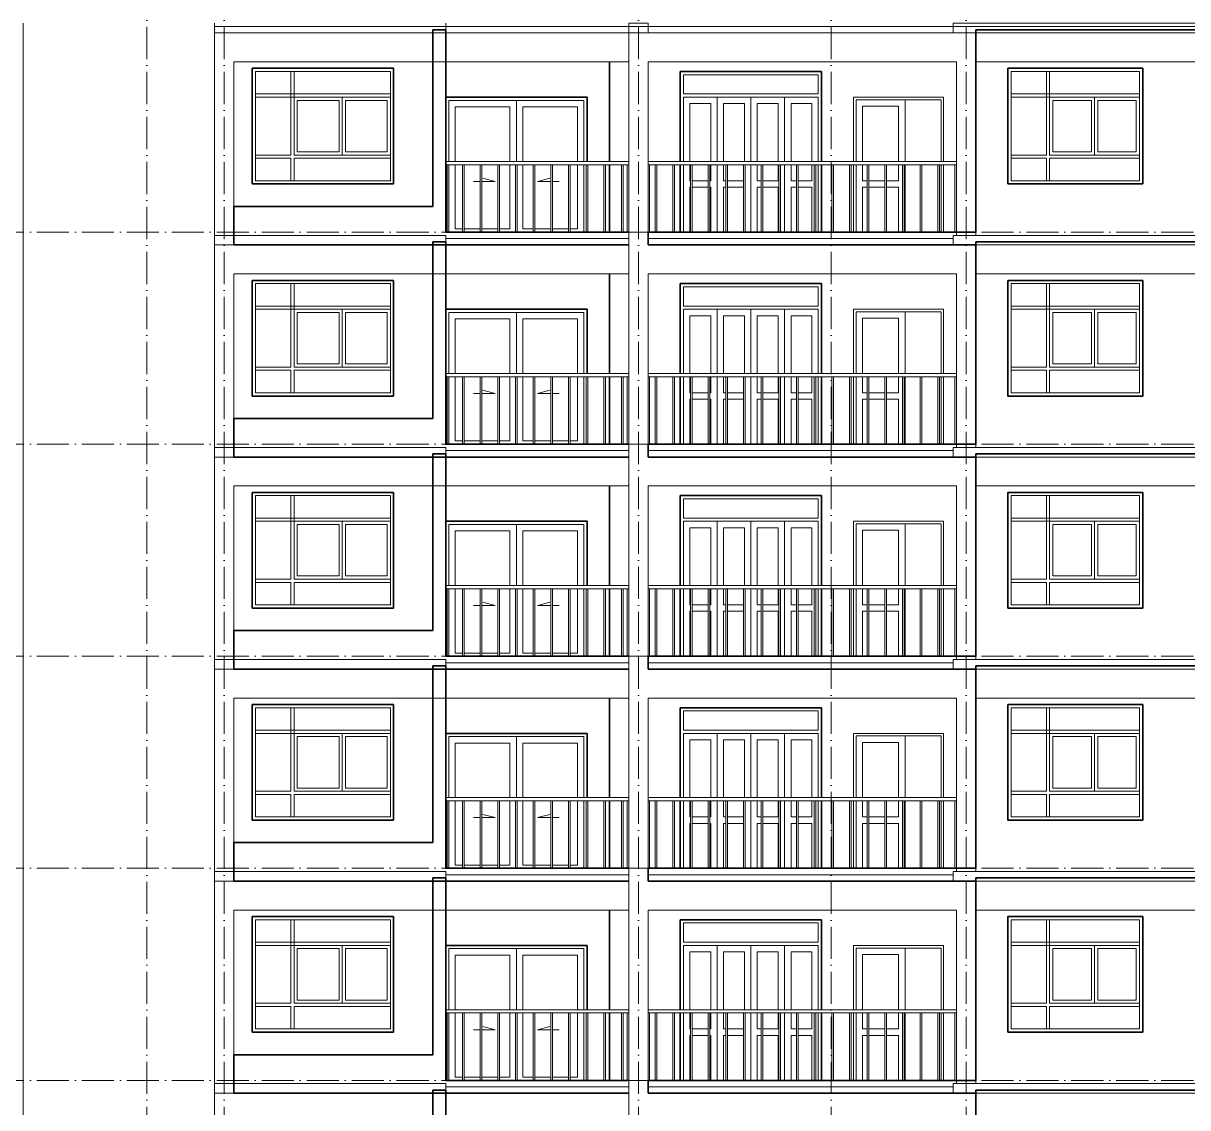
# Model space of a CAD drawing. Header units: millimetres. Extents: x -8482 to 130249, y -7482 to 93550.
# Drawn here: x 99436 to 117561, y 64375 to 81250 of the extents above; entities that cross this region are included whole.
import ezdxf

# ---------------------------------------------------------------- set-up
doc = ezdxf.new("R2010")
doc.units = ezdxf.units.MM
doc.linetypes.add('Grid Line', pattern=[14, 10, -2, 0, -2])
for name, color, linetype, lineweight in [('CUA', 31, 'Continuous', 9), ('NET CAT', 3, 'Continuous', 5), ('NET CATConcrete', 3, 'Continuous', 5), ('NET THAY 1', 41, 'Continuous', 5), ('NET THAY 2', 55, 'Continuous', 5), ('NET-THAY', 2, 'Continuous', 9), ('TRUC', 225, 'Continuous', 5)]:
    doc.layers.add(name, color=color, linetype=linetype, lineweight=lineweight)

# ---------------------------------------------------------------- blocks, each defined once
blk = doc.blocks.new('ALC1807-ASCENT PLAZA-TANG DIEN HINH-TANG 5_rvt-31-MẶT ĐỨNG TRỤC Q-A')
at = {"layer": 'NET-THAY', "color": 50, "lineweight": 35}
for p, q in [((-14650, 61900), (-14650, 64650)), ((-14650, 64650), (-14450, 64650)), ((-14450, 64650), (-14450, 61500)), ((-300, 64650), (-6200, 64650)), ((-6200, 64650), (-6200, 61500))]:
    blk.add_line(p, q, dxfattribs=at)
blk = doc.blocks.new('CUA LO GIA _LUA_ - CUA LO GIA _LUA_-78615-MẶT ĐỨNG TRỤC Q-A')
at = {"layer": 'CUA', "color": 90}
for p, q in [((-12250, 24000), (-14450, 24000)), ((-13350, 23950), (-14400, 23950)), ((-14400, 23000), (-14400, 23950)), ((-14400, 23950), (-14400, 23000)), ((-14400, 23950), (-12300, 23950)), ((-13350, 23950), (-13350, 23000)), ((-12300, 23000), (-12300, 23950)), ((-12250, 24000), (-12250, 23000)), ((-14300, 23850), (-14300, 23000)), ((-14300, 23850), (-13450, 23850)), ((-13450, 23000), (-13450, 23850)), ((-13250, 23850), (-12400, 23850)), ((-13250, 23850), (-13250, 23000)), ((-12400, 23000), (-12400, 23850)), ((-14400, 21900), (-14400, 22950)), ((-14400, 22950), (-14400, 21900)), ((-14300, 22950), (-14300, 21950)), ((-13450, 21950), (-13450, 22950)), ((-13250, 22950), (-13250, 21950)), ((-12400, 21950), (-12400, 22950)), ((-12300, 21900), (-12300, 22950)), ((-14018, 22689), (-13912, 22689)), ((-13887, 22689), (-13678, 22689)), ((-13678, 22689), (-13871, 22740)), ((-13022, 22689), (-12829, 22740)), ((-12812, 22689), (-13022, 22689)), ((-12682, 22689), (-12787, 22689)), ((-14300, 21950), (-14187, 21950)), ((-14162, 21950), (-13912, 21950)), ((-13887, 21950), (-13637, 21950)), ((-13612, 21950), (-13450, 21950)), ((-13250, 21950), (-13087, 21950)), ((-13062, 21950), (-12812, 21950)), ((-12787, 21950), (-12537, 21950)), ((-12512, 21950), (-12400, 21950))]:
    blk.add_line(p, q, dxfattribs=at)
blk = doc.blocks.new('X-PHONG NGU 2 - X-PHONG NGU 2_Recovery_ 3-60238-MẶT ĐỨNG TRỤC Q-A')
at = {"layer": 'CUA', "color": 90}
for p, q in [((-17460, 24450), (-17460, 22650)), ((-15260, 24450), (-17460, 24450)), ((-17410, 24400), (-15310, 24400)), ((-17410, 22700), (-17410, 24400)), ((-16810, 24400), (-16860, 24400)), ((-16860, 24400), (-16860, 23100)), ((-16810, 23100), (-16810, 24400)), ((-15310, 24400), (-15310, 22700)), ((-15260, 22650), (-15260, 24450)), ((-15310, 24050), (-17410, 24050)), ((-17410, 24050), (-17410, 24000)), ((-17410, 24000), (-15310, 24000)), ((-16060, 24000), (-16810, 24000)), ((-16810, 24000), (-16810, 23100)), ((-16760, 23150), (-16760, 23950)), ((-16760, 23950), (-16110, 23950)), ((-16110, 23950), (-16110, 23150)), ((-16060, 23100), (-16060, 24000)), ((-16010, 23950), (-15360, 23950)), ((-16010, 23150), (-16010, 23950)), ((-15360, 23950), (-15360, 23150)), ((-15310, 24000), (-15310, 24050)), ((-16860, 23100), (-17410, 23100)), ((-17410, 23100), (-17410, 23050)), ((-17410, 23050), (-16860, 23050)), ((-16860, 23050), (-16860, 22700)), ((-15310, 23100), (-16810, 23100)), ((-16810, 23100), (-16060, 23100)), ((-16810, 22700), (-16810, 23050)), ((-16810, 23050), (-15310, 23050)), ((-16110, 23150), (-16760, 23150)), ((-15360, 23150), (-16010, 23150)), ((-15310, 23050), (-15310, 23100)), ((-15310, 22700), (-17410, 22700)), ((-16860, 22700), (-16810, 22700)), ((-17460, 22650), (-15260, 22650))]:
    blk.add_line(p, q, dxfattribs=at)
blk = doc.blocks.new('Railing - 25mm-77671-MẶT ĐỨNG TRỤC Q-A')
at = {"layer": 'NET THAY 2', "color": 90, "lineweight": 9}
for p, q in [((-11712, 21900), (-11712, 22950)), ((-11687, 21900), (-11687, 22950))]:
    blk.add_line(p, q, dxfattribs=at)
blk = doc.blocks.new('Railing - 25mm-V415-MẶT ĐỨNG TRỤC Q-A')
at = {"layer": 'NET THAY 2', "color": 90, "lineweight": 9}
blk.add_line((-11625, 21900), (-11625, 22950), dxfattribs=at)
blk = doc.blocks.new('Railing - 25mm-V416-MẶT ĐỨNG TRỤC Q-A')
at = {"layer": 'NET THAY 2', "color": 90, "lineweight": 9}
blk.add_line((-14425, 21900), (-14425, 22950), dxfattribs=at)
blk = doc.blocks.new('Railing - Railing-V467-MẶT ĐỨNG TRỤC Q-A')
for name, p in [('Railing - 25mm-V416-MẶT ĐỨNG TRỤC Q-A', (0, 3300)), ('Railing - 25mm-77671-MẶT ĐỨNG TRỤC Q-A', (-2475, 3300)), ('Railing - 25mm-77671-MẶT ĐỨNG TRỤC Q-A', (-2200, 3300)), ('Railing - 25mm-77671-MẶT ĐỨNG TRỤC Q-A', (-1925, 3300)), ('Railing - 25mm-77671-MẶT ĐỨNG TRỤC Q-A', (-1650, 3300)), ('Railing - 25mm-77671-MẶT ĐỨNG TRỤC Q-A', (-1375, 3300)), ('Railing - 25mm-77671-MẶT ĐỨNG TRỤC Q-A', (-1100, 3300)), ('Railing - 25mm-77671-MẶT ĐỨNG TRỤC Q-A', (-825, 3300)), ('Railing - 25mm-77671-MẶT ĐỨNG TRỤC Q-A', (-550, 3300)), ('Railing - 25mm-77671-MẶT ĐỨNG TRỤC Q-A', (-275, 3300)), ('Railing - 25mm-77671-MẶT ĐỨNG TRỤC Q-A', (0, 3300)), ('Railing - 25mm-V415-MẶT ĐỨNG TRỤC Q-A', (0, 3300))]:
    blk.add_blockref(name, p)
blk = doc.blocks.new('Top Rail Type - Top Rail_Internal_-4663-MẶT ĐỨNG TRỤC Q-A')
at = {"layer": 'NET THAY 1', "color": 90, "lineweight": 9}
for p, q in [((-11600, 23000), (-14450, 23000)), ((-11600, 22950), (-14450, 22950))]:
    blk.add_line(p, q, dxfattribs=at)
blk = doc.blocks.new('CUA SAN PHOI LUA - CUA SAN PHOI LUA-211563-MẶT ĐỨNG TRỤC Q-A')
at = {"layer": 'CUA', "color": 90}
for p, q in [((-8100, 24000), (-8100, 23000)), ((-6700, 24000), (-8100, 24000)), ((-8060, 23000), (-8060, 23960)), ((-8060, 23960), (-6740, 23960)), ((-7300, 23960), (-7300, 23000)), ((-6740, 23000), (-6740, 23960)), ((-6700, 23000), (-6700, 24000)), ((-7960, 23860), (-7960, 23000)), ((-7960, 23860), (-7400, 23860)), ((-7400, 23000), (-7400, 23860)), ((-8100, 22950), (-8100, 21900)), ((-8060, 21900), (-8060, 22950)), ((-7960, 22950), (-7960, 22700)), ((-7400, 22700), (-7400, 22950)), ((-7300, 22950), (-7300, 21900)), ((-6740, 21900), (-6740, 22950)), ((-6700, 21900), (-6700, 22950)), ((-7960, 22700), (-7887, 22700)), ((-7862, 22700), (-7612, 22700)), ((-7587, 22700), (-7400, 22700)), ((-7887, 22600), (-7960, 22600)), ((-7960, 22600), (-7960, 21900)), ((-7612, 22600), (-7862, 22600)), ((-7400, 22600), (-7587, 22600)), ((-7400, 21900), (-7400, 22600))]:
    blk.add_line(p, q, dxfattribs=at)
blk = doc.blocks.new('CUA LO GIA - CUA LO GIA-215452-MẶT ĐỨNG TRỤC Q-A')
at = {"layer": 'CUA', "color": 90}
for p, q in [((-8600, 24400), (-10800, 24400)), ((-10800, 23000), (-10800, 24400)), ((-10750, 24350), (-10750, 24050)), ((-10750, 24350), (-8650, 24350)), ((-8650, 24050), (-8650, 24350)), ((-8600, 24400), (-8600, 23000)), ((-8650, 24050), (-10750, 24050)), ((-10750, 24000), (-8650, 24000)), ((-10750, 24000), (-10750, 23000)), ((-10225, 23000), (-10225, 24000)), ((-9700, 24000), (-10225, 24000)), ((-9700, 24000), (-9700, 23000)), ((-9175, 24000), (-9700, 24000)), ((-9700, 23000), (-9700, 24000)), ((-9175, 24000), (-9175, 23000)), ((-8650, 23000), (-8650, 24000)), ((-10650, 23900), (-10650, 23000)), ((-10650, 23900), (-10325, 23900)), ((-10325, 23000), (-10325, 23900)), ((-10125, 23900), (-9800, 23900)), ((-10125, 23900), (-10125, 23000)), ((-9800, 23000), (-9800, 23900)), ((-9600, 23900), (-9600, 23000)), ((-9600, 23900), (-9275, 23900)), ((-9275, 23000), (-9275, 23900)), ((-9075, 23900), (-8750, 23900)), ((-9075, 23900), (-9075, 23000)), ((-8750, 23000), (-8750, 23900)), ((-10800, 21900), (-10800, 22950)), ((-10750, 22950), (-10750, 21900)), ((-10650, 22950), (-10650, 22700)), ((-10325, 22700), (-10325, 22950)), ((-10225, 21900), (-10225, 22950)), ((-10125, 22950), (-10125, 22700)), ((-9700, 22950), (-9700, 21900)), ((-9700, 21900), (-9700, 22950)), ((-9600, 22950), (-9600, 22700)), ((-9275, 22700), (-9275, 22950)), ((-9175, 22950), (-9175, 21900)), ((-9075, 22950), (-9075, 22700)), ((-8750, 22700), (-8750, 22950)), ((-8650, 21900), (-8650, 22950)), ((-8600, 22950), (-8600, 21900)), ((-10650, 22700), (-10637, 22700)), ((-10612, 22700), (-10362, 22700)), ((-10337, 22700), (-10325, 22700)), ((-10125, 22700), (-10087, 22700)), ((-10062, 22700), (-9812, 22700)), ((-9600, 22700), (-9537, 22700)), ((-9512, 22700), (-9275, 22700)), ((-9075, 22700), (-8987, 22700)), ((-8962, 22700), (-8750, 22700)), ((-10637, 22600), (-10650, 22600)), ((-10650, 22600), (-10650, 21900)), ((-10362, 22600), (-10612, 22600)), ((-10325, 22600), (-10337, 22600)), ((-10325, 21900), (-10325, 22600)), ((-10125, 22600), (-10125, 21900)), ((-10087, 22600), (-10125, 22600)), ((-9812, 22600), (-10062, 22600)), ((-9537, 22600), (-9600, 22600)), ((-9600, 22600), (-9600, 21900)), ((-9275, 22600), (-9512, 22600)), ((-9275, 21900), (-9275, 22600)), ((-9075, 22600), (-9075, 21900)), ((-8987, 22600), (-9075, 22600)), ((-8750, 22600), (-8962, 22600)), ((-8750, 21900), (-8750, 22600))]:
    blk.add_line(p, q, dxfattribs=at)
blk = doc.blocks.new('X-PHONG NGU 2 - X-PHONG NGU 2_Recovery_-60158-MẶT ĐỨNG TRỤC Q-A')
at = {"layer": 'CUA', "color": 90}
for p, q in [((-35500, 24450), (-35500, 22650)), ((-33400, 24450), (-35500, 24450)), ((-35450, 24400), (-33450, 24400)), ((-35450, 22700), (-35450, 24400)), ((-34850, 24400), (-34900, 24400)), ((-34900, 24400), (-34900, 23100)), ((-34850, 23100), (-34850, 24400)), ((-33450, 24400), (-33450, 22700)), ((-33400, 22650), (-33400, 24450)), ((-33450, 24050), (-35450, 24050)), ((-35450, 24050), (-35450, 24000)), ((-35450, 24000), (-33450, 24000)), ((-34150, 24000), (-34850, 24000)), ((-34850, 24000), (-34850, 23100)), ((-34800, 23150), (-34800, 23950)), ((-34800, 23950), (-34200, 23950)), ((-34200, 23950), (-34200, 23150)), ((-34150, 23100), (-34150, 24000)), ((-34100, 23950), (-33500, 23950)), ((-34100, 23150), (-34100, 23950)), ((-33500, 23950), (-33500, 23150)), ((-33450, 24000), (-33450, 24050)), ((-34900, 23100), (-35450, 23100)), ((-35450, 23100), (-35450, 23050)), ((-35450, 23050), (-34900, 23050)), ((-34900, 23050), (-34900, 22700)), ((-33450, 23100), (-34850, 23100)), ((-34850, 23100), (-34150, 23100)), ((-34850, 22700), (-34850, 23050)), ((-34850, 23050), (-33450, 23050)), ((-34200, 23150), (-34800, 23150)), ((-33500, 23150), (-34100, 23150)), ((-33450, 23050), (-33450, 23100)), ((-33450, 22700), (-35450, 22700)), ((-34900, 22700), (-34850, 22700)), ((-35500, 22650), (-33400, 22650))]:
    blk.add_line(p, q, dxfattribs=at)
blk = doc.blocks.new('Railing - 25mm-V417-MẶT ĐỨNG TRỤC Q-A')
at = {"layer": 'NET THAY 2', "color": 90, "lineweight": 9}
for p, q in [((-11187, 21900), (-11187, 22950)), ((-11162, 22950), (-11162, 21900))]:
    blk.add_line(p, q, dxfattribs=at)
blk = doc.blocks.new('Railing - 25mm-V418-MẶT ĐỨNG TRỤC Q-A')
at = {"layer": 'NET THAY 2', "color": 90, "lineweight": 9}
blk.add_line((-11275, 22950), (-11275, 21900), dxfattribs=at)
blk = doc.blocks.new('Railing - 25mm-V419-MẶT ĐỨNG TRỤC Q-A')
at = {"layer": 'NET THAY 2', "color": 90, "lineweight": 9}
blk.add_line((-6525, 21900), (-6525, 22950), dxfattribs=at)
blk = doc.blocks.new('Railing - Railing-V470-MẶT ĐỨNG TRỤC Q-A')
for name, p in [('Railing - 25mm-V418-MẶT ĐỨNG TRỤC Q-A', (0, 3300)), ('Railing - 25mm-V417-MẶT ĐỨNG TRỤC Q-A', (0, 3300)), ('Railing - 25mm-V417-MẶT ĐỨNG TRỤC Q-A', (275, 3300)), ('Railing - 25mm-V417-MẶT ĐỨNG TRỤC Q-A', (550, 3300)), ('Railing - 25mm-V417-MẶT ĐỨNG TRỤC Q-A', (825, 3300)), ('Railing - 25mm-V417-MẶT ĐỨNG TRỤC Q-A', (1100, 3300)), ('Railing - 25mm-V417-MẶT ĐỨNG TRỤC Q-A', (1375, 3300)), ('Railing - 25mm-V417-MẶT ĐỨNG TRỤC Q-A', (1650, 3300)), ('Railing - 25mm-V417-MẶT ĐỨNG TRỤC Q-A', (1925, 3300)), ('Railing - 25mm-V417-MẶT ĐỨNG TRỤC Q-A', (2200, 3300)), ('Railing - 25mm-V417-MẶT ĐỨNG TRỤC Q-A', (2475, 3300)), ('Railing - 25mm-V417-MẶT ĐỨNG TRỤC Q-A', (2750, 3300)), ('Railing - 25mm-V417-MẶT ĐỨNG TRỤC Q-A', (3025, 3300)), ('Railing - 25mm-V417-MẶT ĐỨNG TRỤC Q-A', (3300, 3300)), ('Railing - 25mm-V417-MẶT ĐỨNG TRỤC Q-A', (3575, 3300)), ('Railing - 25mm-V417-MẶT ĐỨNG TRỤC Q-A', (3850, 3300)), ('Railing - 25mm-V417-MẶT ĐỨNG TRỤC Q-A', (4125, 3300)), ('Railing - 25mm-V417-MẶT ĐỨNG TRỤC Q-A', (4400, 3300)), ('Railing - 25mm-V419-MẶT ĐỨNG TRỤC Q-A', (0, 3300))]:
    blk.add_blockref(name, p)
blk = doc.blocks.new('Top Rail Type - Top Rail_Internal_-215852-MẶT ĐỨNG TRỤC Q-A')
at = {"layer": 'NET THAY 1', "color": 90, "lineweight": 9}
for p, q in [((-6500, 23000), (-11300, 23000)), ((-11300, 22950), (-6500, 22950))]:
    blk.add_line(p, q, dxfattribs=at)
blk = doc.blocks.new('ALC1807-ASCENT PLAZA-TANG DIEN HINH-TANG 5_rvt-32-MẶT ĐỨNG TRỤC Q-A')
at = {"layer": 'NET-THAY', "color": 50, "lineweight": 35}
for p, q in [((-14650, 65200), (-14650, 67950)), ((-14650, 67950), (-14450, 67950)), ((-14450, 67950), (-14450, 64800)), ((-300, 67950), (-6200, 67950)), ((-6200, 67950), (-6200, 64800)), ((-11900, 67450), (-11900, 65900)), ((-17460, 65550), (-17460, 67350)), ((-17460, 67350), (-15260, 67350)), ((-15260, 67350), (-15260, 65550)), ((-10800, 67300), (-8600, 67300)), ((-10800, 65900), (-10800, 67300)), ((-8600, 67300), (-8600, 65900)), ((-5700, 65550), (-5700, 67350)), ((-5700, 67350), (-3600, 67350)), ((-3600, 67350), (-3600, 65550)), ((-14450, 66900), (-12250, 66900)), ((-12250, 66900), (-12250, 65900)), ((-11900, 65850), (-11900, 64800)), ((-10800, 64800), (-10800, 65850)), ((-8600, 65850), (-8600, 64800)), ((-15260, 65550), (-17460, 65550)), ((-3600, 65550), (-5700, 65550)), ((-14650, 65200), (-17750, 65200)), ((-17750, 65200), (-17750, 64600)), ((-11600, 64800), (-14450, 64800)), ((-6200, 64800), (-11300, 64800)), ((-11300, 64800), (-11300, 64600)), ((-17750, 64600), (-14550, 64600)), ((-14550, 64600), (-11600, 64600)), ((-11300, 64600), (-6200, 64600)), ((-6200, 64650), (-300, 64650)), ((-6200, 64600), (-6200, 64650))]:
    blk.add_line(p, q, dxfattribs=at)
at = {"color": 50, "lineweight": 35}
for name, p in [('X-PHONG NGU 2 - X-PHONG NGU 2_Recovery_ 3-60238-MẶT ĐỨNG TRỤC Q-A', (0, 42900)), ('CUA LO GIA - CUA LO GIA-215452-MẶT ĐỨNG TRỤC Q-A', (0, 42900)), ('X-PHONG NGU 2 - X-PHONG NGU 2_Recovery_-60158-MẶT ĐỨNG TRỤC Q-A', (29800, 42900)), ('CUA LO GIA _LUA_ - CUA LO GIA _LUA_-78615-MẶT ĐỨNG TRỤC Q-A', (0, 42900)), ('CUA SAN PHOI LUA - CUA SAN PHOI LUA-211563-MẶT ĐỨNG TRỤC Q-A', (0, 42900)), ('Top Rail Type - Top Rail_Internal_-4663-MẶT ĐỨNG TRỤC Q-A', (0, 42900)), ('Railing - Railing-V467-MẶT ĐỨNG TRỤC Q-A', (0, 39600)), ('Top Rail Type - Top Rail_Internal_-215852-MẶT ĐỨNG TRỤC Q-A', (0, 42900)), ('Railing - Railing-V470-MẶT ĐỨNG TRỤC Q-A', (0, 39600))]:
    blk.add_blockref(name, p, dxfattribs=at)
blk = doc.blocks.new('ALC1807-ASCENT PLAZA-TANG DIEN HINH-TANG 5_rvt-33-MẶT ĐỨNG TRỤC Q-A')
at = {"layer": 'NET-THAY', "color": 50, "lineweight": 35}
for p, q in [((-14650, 68500), (-14650, 71250)), ((-14650, 71250), (-14450, 71250)), ((-14450, 71250), (-14450, 68100)), ((-300, 71250), (-6200, 71250)), ((-6200, 71250), (-6200, 68100)), ((-11900, 70750), (-11900, 69200)), ((-17460, 68850), (-17460, 70650)), ((-17460, 70650), (-15260, 70650)), ((-15260, 70650), (-15260, 68850)), ((-10800, 70600), (-8600, 70600)), ((-10800, 69200), (-10800, 70600)), ((-8600, 70600), (-8600, 69200)), ((-5700, 68850), (-5700, 70650)), ((-5700, 70650), (-3600, 70650)), ((-3600, 70650), (-3600, 68850)), ((-14450, 70200), (-12250, 70200)), ((-12250, 70200), (-12250, 69200)), ((-11900, 69150), (-11900, 68100)), ((-10800, 68100), (-10800, 69150)), ((-8600, 69150), (-8600, 68100)), ((-15260, 68850), (-17460, 68850)), ((-3600, 68850), (-5700, 68850)), ((-14650, 68500), (-17750, 68500)), ((-17750, 68500), (-17750, 67900)), ((-11600, 68100), (-14450, 68100)), ((-6200, 68100), (-11300, 68100)), ((-11300, 68100), (-11300, 67900)), ((-17750, 67900), (-14550, 67900)), ((-14550, 67900), (-11600, 67900)), ((-11300, 67900), (-6200, 67900)), ((-6200, 67950), (-300, 67950)), ((-6200, 67900), (-6200, 67950))]:
    blk.add_line(p, q, dxfattribs=at)
at = {"color": 50, "lineweight": 35}
for name, p in [('X-PHONG NGU 2 - X-PHONG NGU 2_Recovery_ 3-60238-MẶT ĐỨNG TRỤC Q-A', (0, 46200)), ('CUA LO GIA - CUA LO GIA-215452-MẶT ĐỨNG TRỤC Q-A', (0, 46200)), ('X-PHONG NGU 2 - X-PHONG NGU 2_Recovery_-60158-MẶT ĐỨNG TRỤC Q-A', (29800, 46200)), ('CUA LO GIA _LUA_ - CUA LO GIA _LUA_-78615-MẶT ĐỨNG TRỤC Q-A', (0, 46200)), ('CUA SAN PHOI LUA - CUA SAN PHOI LUA-211563-MẶT ĐỨNG TRỤC Q-A', (0, 46200)), ('Top Rail Type - Top Rail_Internal_-4663-MẶT ĐỨNG TRỤC Q-A', (0, 46200)), ('Railing - Railing-V467-MẶT ĐỨNG TRỤC Q-A', (0, 42900)), ('Top Rail Type - Top Rail_Internal_-215852-MẶT ĐỨNG TRỤC Q-A', (0, 46200)), ('Railing - Railing-V470-MẶT ĐỨNG TRỤC Q-A', (0, 42900))]:
    blk.add_blockref(name, p, dxfattribs=at)
blk = doc.blocks.new('ALC1807-ASCENT PLAZA-TANG DIEN HINH-TANG 5_rvt-34-MẶT ĐỨNG TRỤC Q-A')
at = {"layer": 'NET-THAY', "color": 50, "lineweight": 35}
for p, q in [((-14650, 71800), (-14650, 74550)), ((-14650, 74550), (-14450, 74550)), ((-14450, 74550), (-14450, 71400)), ((-300, 74550), (-6200, 74550)), ((-6200, 74550), (-6200, 71400)), ((-17460, 72150), (-17460, 73950)), ((-17460, 73950), (-15260, 73950)), ((-15260, 73950), (-15260, 72150)), ((-11900, 74050), (-11900, 72500)), ((-5700, 72150), (-5700, 73950)), ((-5700, 73950), (-3600, 73950)), ((-3600, 73950), (-3600, 72150)), ((-10800, 73900), (-8600, 73900)), ((-10800, 72500), (-10800, 73900)), ((-8600, 73900), (-8600, 72500)), ((-14450, 73500), (-12250, 73500)), ((-12250, 73500), (-12250, 72500)), ((-11900, 72450), (-11900, 71400)), ((-10800, 71400), (-10800, 72450)), ((-8600, 72450), (-8600, 71400)), ((-15260, 72150), (-17460, 72150)), ((-3600, 72150), (-5700, 72150)), ((-14650, 71800), (-17750, 71800)), ((-17750, 71800), (-17750, 71200)), ((-11600, 71400), (-14450, 71400)), ((-6200, 71400), (-11300, 71400)), ((-11300, 71400), (-11300, 71200)), ((-6200, 71250), (-300, 71250)), ((-6200, 71200), (-6200, 71250)), ((-17750, 71200), (-14550, 71200)), ((-14550, 71200), (-11600, 71200)), ((-11300, 71200), (-6200, 71200))]:
    blk.add_line(p, q, dxfattribs=at)
at = {"color": 50, "lineweight": 35}
for name, p in [('X-PHONG NGU 2 - X-PHONG NGU 2_Recovery_ 3-60238-MẶT ĐỨNG TRỤC Q-A', (0, 49500)), ('X-PHONG NGU 2 - X-PHONG NGU 2_Recovery_-60158-MẶT ĐỨNG TRỤC Q-A', (29800, 49500)), ('CUA LO GIA - CUA LO GIA-215452-MẶT ĐỨNG TRỤC Q-A', (0, 49500)), ('CUA LO GIA _LUA_ - CUA LO GIA _LUA_-78615-MẶT ĐỨNG TRỤC Q-A', (0, 49500)), ('CUA SAN PHOI LUA - CUA SAN PHOI LUA-211563-MẶT ĐỨNG TRỤC Q-A', (0, 49500)), ('Top Rail Type - Top Rail_Internal_-4663-MẶT ĐỨNG TRỤC Q-A', (0, 49500)), ('Top Rail Type - Top Rail_Internal_-215852-MẶT ĐỨNG TRỤC Q-A', (0, 49500)), ('Railing - Railing-V467-MẶT ĐỨNG TRỤC Q-A', (0, 46200)), ('Railing - Railing-V470-MẶT ĐỨNG TRỤC Q-A', (0, 46200))]:
    blk.add_blockref(name, p, dxfattribs=at)
blk = doc.blocks.new('ALC1807-ASCENT PLAZA-TANG DIEN HINH-TANG 5_rvt-35-MẶT ĐỨNG TRỤC Q-A')
at = {"layer": 'NET-THAY', "color": 50, "lineweight": 35}
for p, q in [((-14650, 75100), (-14650, 77850)), ((-14650, 77850), (-14450, 77850)), ((-14450, 77850), (-14450, 74700)), ((-300, 77850), (-6200, 77850)), ((-6200, 77850), (-6200, 74700)), ((-17460, 75450), (-17460, 77250)), ((-17460, 77250), (-15260, 77250)), ((-15260, 77250), (-15260, 75450)), ((-11900, 77350), (-11900, 75800)), ((-5700, 75450), (-5700, 77250)), ((-5700, 77250), (-3600, 77250)), ((-3600, 77250), (-3600, 75450)), ((-10800, 77200), (-8600, 77200)), ((-10800, 75800), (-10800, 77200)), ((-8600, 77200), (-8600, 75800)), ((-14450, 76800), (-12250, 76800)), ((-12250, 76800), (-12250, 75800)), ((-11900, 75750), (-11900, 74700)), ((-10800, 74700), (-10800, 75750)), ((-8600, 75750), (-8600, 74700)), ((-15260, 75450), (-17460, 75450)), ((-3600, 75450), (-5700, 75450)), ((-14650, 75100), (-17750, 75100)), ((-17750, 75100), (-17750, 74500)), ((-11600, 74700), (-14450, 74700)), ((-6200, 74700), (-11300, 74700)), ((-11300, 74700), (-11300, 74500)), ((-17750, 74500), (-14550, 74500)), ((-14550, 74500), (-11600, 74500)), ((-11300, 74500), (-6200, 74500)), ((-6200, 74550), (-300, 74550)), ((-6200, 74500), (-6200, 74550))]:
    blk.add_line(p, q, dxfattribs=at)
at = {"color": 50, "lineweight": 35}
for name, p in [('X-PHONG NGU 2 - X-PHONG NGU 2_Recovery_ 3-60238-MẶT ĐỨNG TRỤC Q-A', (0, 52800)), ('X-PHONG NGU 2 - X-PHONG NGU 2_Recovery_-60158-MẶT ĐỨNG TRỤC Q-A', (29800, 52800)), ('CUA LO GIA - CUA LO GIA-215452-MẶT ĐỨNG TRỤC Q-A', (0, 52800)), ('CUA LO GIA _LUA_ - CUA LO GIA _LUA_-78615-MẶT ĐỨNG TRỤC Q-A', (0, 52800)), ('CUA SAN PHOI LUA - CUA SAN PHOI LUA-211563-MẶT ĐỨNG TRỤC Q-A', (0, 52800)), ('Top Rail Type - Top Rail_Internal_-4663-MẶT ĐỨNG TRỤC Q-A', (0, 52800)), ('Top Rail Type - Top Rail_Internal_-215852-MẶT ĐỨNG TRỤC Q-A', (0, 52800)), ('Railing - Railing-V467-MẶT ĐỨNG TRỤC Q-A', (0, 49500)), ('Railing - Railing-V470-MẶT ĐỨNG TRỤC Q-A', (0, 49500))]:
    blk.add_blockref(name, p, dxfattribs=at)
blk = doc.blocks.new('ALC1807-ASCENT PLAZA-TANG DIEN HINH-TANG 5_rvt-36-MẶT ĐỨNG TRỤC Q-A')
at = {"layer": 'NET-THAY', "color": 50, "lineweight": 35}
for p, q in [((-14650, 78400), (-14650, 81150)), ((-14650, 81150), (-14450, 81150)), ((-14450, 81150), (-14450, 78000)), ((-300, 81150), (-6200, 81150)), ((-6200, 81150), (-6200, 78000)), ((-17460, 78750), (-17460, 80550)), ((-17460, 80550), (-15260, 80550)), ((-15260, 80550), (-15260, 78750)), ((-11900, 80650), (-11900, 79100)), ((-10800, 80500), (-8600, 80500)), ((-10800, 79100), (-10800, 80500)), ((-8600, 80500), (-8600, 79100)), ((-5700, 78750), (-5700, 80550)), ((-5700, 80550), (-3600, 80550)), ((-3600, 80550), (-3600, 78750)), ((-14450, 80100), (-12250, 80100)), ((-12250, 80100), (-12250, 79100)), ((-11900, 79050), (-11900, 78000)), ((-10800, 78000), (-10800, 79050)), ((-8600, 79050), (-8600, 78000)), ((-15260, 78750), (-17460, 78750)), ((-3600, 78750), (-5700, 78750)), ((-14650, 78400), (-17750, 78400)), ((-17750, 78400), (-17750, 77800)), ((-11600, 78000), (-14450, 78000)), ((-6200, 78000), (-11300, 78000)), ((-11300, 78000), (-11300, 77800)), ((-17750, 77800), (-14550, 77800)), ((-14550, 77800), (-11600, 77800)), ((-11300, 77800), (-6200, 77800)), ((-6200, 77850), (-300, 77850)), ((-6200, 77800), (-6200, 77850))]:
    blk.add_line(p, q, dxfattribs=at)
at = {"color": 50, "lineweight": 35}
for name, p in [('X-PHONG NGU 2 - X-PHONG NGU 2_Recovery_ 3-60238-MẶT ĐỨNG TRỤC Q-A', (0, 56100)), ('CUA LO GIA - CUA LO GIA-215452-MẶT ĐỨNG TRỤC Q-A', (0, 56100)), ('X-PHONG NGU 2 - X-PHONG NGU 2_Recovery_-60158-MẶT ĐỨNG TRỤC Q-A', (29800, 56100)), ('CUA LO GIA _LUA_ - CUA LO GIA _LUA_-78615-MẶT ĐỨNG TRỤC Q-A', (0, 56100)), ('CUA SAN PHOI LUA - CUA SAN PHOI LUA-211563-MẶT ĐỨNG TRỤC Q-A', (0, 56100)), ('Top Rail Type - Top Rail_Internal_-4663-MẶT ĐỨNG TRỤC Q-A', (0, 56100)), ('Railing - Railing-V467-MẶT ĐỨNG TRỤC Q-A', (0, 52800)), ('Top Rail Type - Top Rail_Internal_-215852-MẶT ĐỨNG TRỤC Q-A', (0, 56100)), ('Railing - Railing-V470-MẶT ĐỨNG TRỤC Q-A', (0, 52800))]:
    blk.add_blockref(name, p, dxfattribs=at)

msp = doc.modelspace()

# ---------------------------------------------------------------- linework, layer by layer
at = {"layer": 'NET CAT'}
for p, q in [((99435.6, 81250), (99435.6, 11929.2)), ((108860.6, 81200), (108860.6, 81250)), ((109160.6, 81250), (108860.6, 81250)), ((109160.6, 81250), (109160.6, 81200)), ((102410.6, 77950), (102410.6, 81100)), ((102410.6, 81100), (102710.6, 81100)), ((108860.6, 81200), (109160.6, 81200)), ((108860.6, 81100), (109160.6, 81100)), ((108860.6, 18550), (108860.6, 81100)), ((113960.6, 81100), (114260.6, 81100)), ((102710.6, 80650), (102710.6, 77950)), ((109160.6, 80650), (109160.6, 77900)), ((113960.6, 80650), (113960.6, 77950)), ((114260.6, 80650), (114260.6, 77950)), ((102710.6, 77950), (102410.6, 77950)), ((114260.6, 77950), (113960.6, 77950)), ((102410.6, 74650), (102410.6, 77800)), ((102410.6, 77800), (102710.6, 77800)), ((109160.6, 77900), (109160.6, 77800)), ((113960.6, 77800), (114260.6, 77800)), ((102710.6, 77350), (102710.6, 74650)), ((109160.6, 77350), (109160.6, 74600)), ((113960.6, 77350), (113960.6, 74650)), ((114260.6, 77350), (114260.6, 74650)), ((102410.6, 74650), (102710.6, 74650)), ((102410.6, 71350), (102410.6, 74500)), ((102410.6, 74500), (102710.6, 74500)), ((109160.6, 74600), (109160.6, 74500)), ((113960.6, 74650), (114260.6, 74650)), ((113960.6, 74500), (114260.6, 74500)), ((102710.6, 74050), (102710.6, 71350)), ((109160.6, 74050), (109160.6, 71300)), ((113960.6, 71350), (113960.6, 74050)), ((114260.6, 74050), (114260.6, 71350)), ((102710.6, 71350), (102410.6, 71350)), ((109160.6, 71300), (109160.6, 71200)), ((114260.6, 71350), (113960.6, 71350)), ((102410.6, 68050), (102410.6, 71200)), ((102410.6, 71200), (102710.6, 71200)), ((113960.6, 71200), (114260.6, 71200)), ((102710.6, 70750), (102710.6, 68050)), ((109160.6, 70750), (109160.6, 68000)), ((113960.6, 68050), (113960.6, 70750)), ((114260.6, 70750), (114260.6, 68050)), ((102710.6, 68050), (102410.6, 68050)), ((109160.6, 68000), (109160.6, 67900)), ((114260.6, 68050), (113960.6, 68050)), ((102410.6, 64750), (102410.6, 67900)), ((102410.6, 67900), (102710.6, 67900)), ((113960.6, 67900), (114260.6, 67900)), ((102710.6, 67450), (102710.6, 64750)), ((109160.6, 67450), (109160.6, 64700)), ((113960.6, 64750), (113960.6, 67450)), ((114260.6, 67450), (114260.6, 64750)), ((102710.6, 64750), (102410.6, 64750)), ((114260.6, 64750), (113960.6, 64750)), ((102410.6, 61450), (102410.6, 64600)), ((102410.6, 64600), (102710.6, 64600)), ((109160.6, 64700), (109160.6, 64600)), ((113960.6, 64600), (114260.6, 64600))]:
    msp.add_line(p, q, dxfattribs=at)
at = {"layer": 'NET CATConcrete'}
for p, q in [((106010.6, 81100), (102710.6, 81100)), ((108860.6, 81100), (106010.6, 81100)), ((113910.6, 81100), (109160.6, 81100)), ((113960.6, 81100), (113910.6, 81100)), ((120160.6, 81100), (114260.6, 81100)), ((106010.6, 80650), (102710.6, 80650)), ((108860.6, 80650), (106010.6, 80650)), ((113960.6, 80650), (109160.6, 80650)), ((120160.6, 80650), (114260.6, 80650)), ((106010.6, 77800), (102710.6, 77800)), ((108860.6, 77800), (106010.6, 77800)), ((113910.6, 77800), (109160.6, 77800)), ((113960.6, 77800), (113910.6, 77800)), ((120160.6, 77800), (114260.6, 77800)), ((106010.6, 77350), (102710.6, 77350)), ((108860.6, 77350), (106010.6, 77350)), ((113960.6, 77350), (109160.6, 77350)), ((120160.6, 77350), (114260.6, 77350)), ((106010.6, 74500), (102710.6, 74500)), ((108860.6, 74500), (106010.6, 74500)), ((113910.6, 74500), (109160.6, 74500)), ((113960.6, 74500), (113910.6, 74500)), ((120160.6, 74500), (114260.6, 74500)), ((106010.6, 74050), (102710.6, 74050)), ((108860.6, 74050), (106010.6, 74050)), ((113960.6, 74050), (109160.6, 74050)), ((120160.6, 74050), (114260.6, 74050)), ((106010.6, 71200), (102710.6, 71200)), ((108860.6, 71200), (106010.6, 71200)), ((113910.6, 71200), (109160.6, 71200)), ((113960.6, 71200), (113910.6, 71200)), ((120160.6, 71200), (114260.6, 71200)), ((106010.6, 70750), (102710.6, 70750)), ((108860.6, 70750), (106010.6, 70750)), ((113960.6, 70750), (109160.6, 70750)), ((120160.6, 70750), (114260.6, 70750)), ((106010.6, 67900), (102710.6, 67900)), ((108860.6, 67900), (106010.6, 67900)), ((113910.6, 67900), (109160.6, 67900)), ((113960.6, 67900), (113910.6, 67900)), ((120160.6, 67900), (114260.6, 67900)), ((106010.6, 67450), (102710.6, 67450)), ((108860.6, 67450), (106010.6, 67450)), ((113960.6, 67450), (109160.6, 67450)), ((120160.6, 67450), (114260.6, 67450)), ((106010.6, 64600), (102710.6, 64600)), ((108860.6, 64600), (106010.6, 64600)), ((113910.6, 64600), (109160.6, 64600)), ((113960.6, 64600), (113910.6, 64600)), ((120160.6, 64600), (114260.6, 64600))]:
    msp.add_line(p, q, dxfattribs=at)
at = {"layer": 'NET-THAY'}
for p, q in [((102410.6, 81250), (102410.6, 81100)), ((106010.6, 81100), (106010.6, 81250)), ((113910.6, 81250), (120460.6, 81250)), ((113910.6, 81250), (113910.6, 81100)), ((102410.6, 81200), (120460.6, 81200)), ((120460.6, 81100), (102410.6, 81100)), ((108860.6, 81200), (108860.6, 81100)), ((109160.6, 81200), (109160.6, 81100)), ((102410.6, 77950), (106010.6, 77950)), ((102410.6, 77950), (102410.6, 77800)), ((106010.6, 77800), (106010.6, 77950)), ((113910.6, 77950), (120460.6, 77950)), ((113910.6, 77950), (113910.6, 77800)), ((108860.6, 77800), (102410.6, 77800)), ((106010.6, 77900), (108860.6, 77900)), ((109160.6, 77900), (113910.6, 77900)), ((109160.6, 77900), (109160.6, 77800)), ((120460.6, 77800), (109160.6, 77800)), ((102410.6, 74650), (106010.6, 74650)), ((102410.6, 74650), (102410.6, 74500)), ((108860.6, 74500), (102410.6, 74500)), ((106010.6, 74500), (106010.6, 74650)), ((106010.6, 74600), (108860.6, 74600)), ((109160.6, 74600), (113910.6, 74600)), ((109160.6, 74600), (109160.6, 74500)), ((120460.6, 74500), (109160.6, 74500)), ((113910.6, 74650), (120460.6, 74650)), ((113910.6, 74650), (113910.6, 74500)), ((102410.6, 71350), (106010.6, 71350)), ((102410.6, 71350), (102410.6, 71200)), ((106010.6, 71200), (106010.6, 71350)), ((106010.6, 71300), (108860.6, 71300)), ((109160.6, 71300), (113910.6, 71300)), ((109160.6, 71300), (109160.6, 71200)), ((113910.6, 71350), (120460.6, 71350)), ((113910.6, 71350), (113910.6, 71200)), ((108860.6, 71200), (102410.6, 71200)), ((120460.6, 71200), (109160.6, 71200)), ((102410.6, 68050), (106010.6, 68050)), ((102410.6, 68050), (102410.6, 67900)), ((106010.6, 67900), (106010.6, 68050)), ((106010.6, 68000), (108860.6, 68000)), ((109160.6, 68000), (113910.6, 68000)), ((109160.6, 68000), (109160.6, 67900)), ((113910.6, 68050), (120460.6, 68050)), ((113910.6, 68050), (113910.6, 67900)), ((108860.6, 67900), (102410.6, 67900)), ((120460.6, 67900), (109160.6, 67900)), ((102410.6, 64750), (106010.6, 64750)), ((102410.6, 64750), (102410.6, 64600)), ((106010.6, 64600), (106010.6, 64750)), ((113910.6, 64750), (120460.6, 64750)), ((113910.6, 64750), (113910.6, 64600)), ((108860.6, 64600), (102410.6, 64600)), ((106010.6, 64700), (108860.6, 64700)), ((109160.6, 64700), (113910.6, 64700)), ((109160.6, 64700), (109160.6, 64600)), ((120460.6, 64600), (109160.6, 64600))]:
    msp.add_line(p, q, dxfattribs=at)
at = {"layer": 'TRUC', "linetype": 'Grid Line', "ltscale": 50}
for p, q in [((101360.6, -6119.7), (101360.6, 93540.4)), ((102560.6, -6119.7), (102560.6, 93540.4)), ((109010.6, -6119.7), (109010.6, 93540.4)), ((112010.6, -6119.7), (112010.6, 93540.4)), ((114110.6, -6119.7), (114110.6, 93540.4)), ((68842.1, 78000), (128842.1, 78000)), ((68842.1, 74700), (128842.1, 74700)), ((68842.1, 71400), (128842.1, 71400)), ((68842.1, 68100), (128842.1, 68100)), ((68842.1, 64800), (128842.1, 64800))]:
    msp.add_line(p, q, dxfattribs=at)

# ---------------------------------------------------------------- block references
at = {"color": 130, "lineweight": 5}
for name in ['ALC1807-ASCENT PLAZA-TANG DIEN HINH-TANG 5_rvt-36-MẶT ĐỨNG TRỤC Q-A', 'ALC1807-ASCENT PLAZA-TANG DIEN HINH-TANG 5_rvt-35-MẶT ĐỨNG TRỤC Q-A', 'ALC1807-ASCENT PLAZA-TANG DIEN HINH-TANG 5_rvt-34-MẶT ĐỨNG TRỤC Q-A', 'ALC1807-ASCENT PLAZA-TANG DIEN HINH-TANG 5_rvt-33-MẶT ĐỨNG TRỤC Q-A', 'ALC1807-ASCENT PLAZA-TANG DIEN HINH-TANG 5_rvt-32-MẶT ĐỨNG TRỤC Q-A', 'ALC1807-ASCENT PLAZA-TANG DIEN HINH-TANG 5_rvt-31-MẶT ĐỨNG TRỤC Q-A']:
    msp.add_blockref(name, (120460.5, 0), dxfattribs=at)

doc.saveas('drawing.dxf')
